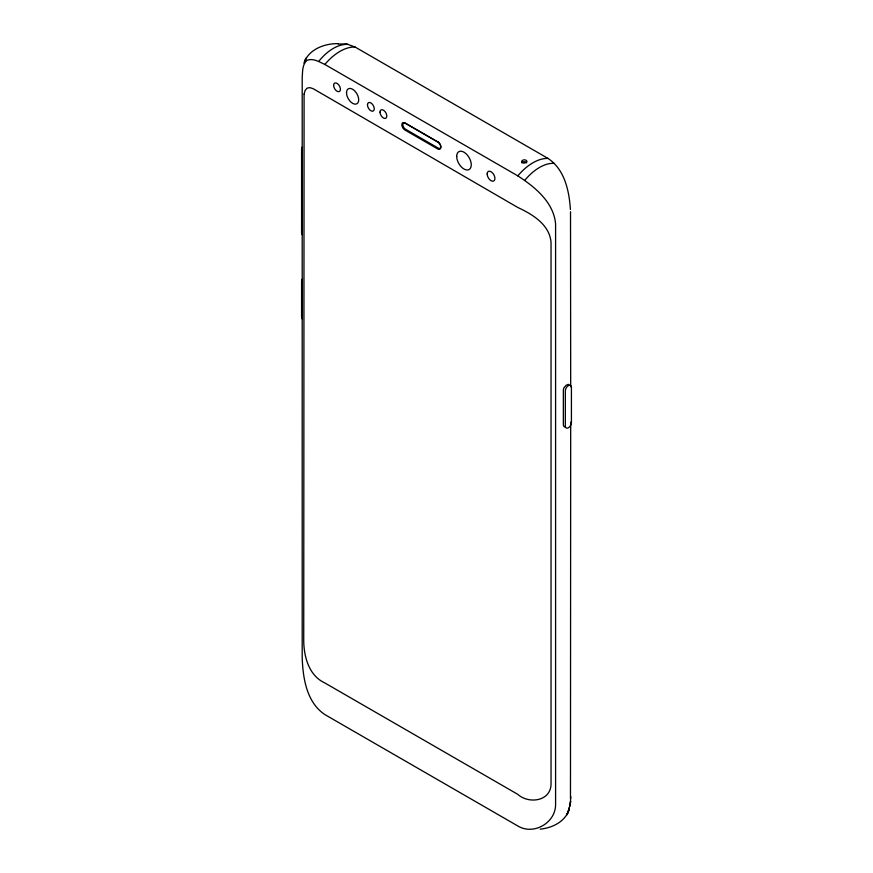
<?xml version="1.0" encoding="UTF-8"?>
<svg xmlns="http://www.w3.org/2000/svg" width="873" height="873" viewBox="0 0 873 873"><rect width="100%" height="100%" fill="white"/><g stroke="black" fill="none" stroke-linecap="round" stroke-linejoin="round"><path stroke-width="1.31" d="M570.822 796.645L570.178 805.146M570.473 798.915L570.691 422.183M570.451 802.56L570.604 801.316L569.873 806.652M569.534 806.095L570.178 803.586M568.607 809.424L569.229 807.209M568.967 809.882L566.632 814.978L568.967 809.882C565.017 821.919 552.009 827.953 540.201 829.154M303.913 63.118C308.682 49.27 324.527 43.41 338.091 43.65M304.666 61.416L306.248 58.022L305.321 59.735M338.157 44.021L346.756 43.966L355.071 47.022L548.026 158.428C564.689 169.427 569.174 190.881 570.407 209.487M565.311 427.268L563.893 426.482L563.358 424.889L563.358 389.762L563.893 387.841L566.064 385.32L568.29 384.327L569.371 385.451M324.854 64.46C319.387 61.972 313.374 57.989 307.165 60.226C302.102 64.395 302.68 71.673 302.2 77.544L302.2 657.882C302.953 678.179 306.576 702.339 324.854 714.572L517.82 825.978C533.643 835.647 555.948 822.704 555.588 804.175L555.588 223.837C553.569 202.012 534.92 187.029 517.82 175.866L324.854 64.46A45.396 26.212 -60 0 1 355.071 47.022M570.516 211.735L570.691 386.761M524.706 180.427A42.133 23.811 -59 0 1 554.213 163.393M318.667 61.481A42.133 24.837 -61.1 0 1 348.185 44.436M521.792 162.836A2.532 1.462 0 0 1 524.247 161.756A2.532 1.462 0 0 1 526.692 162.836M517.82 175.866A45.396 26.212 -60 0 1 548.026 158.428M302.473 319.005A4.3 2.488 -60 0 1 301.578 317.041L301.578 281.903A4.3 2.488 -60 0 1 302.473 278.913M302.473 234.684A4.3 2.488 -60 0 1 301.578 232.72L301.578 149.807A4.3 2.488 -60 0 1 302.473 146.806M304.088 94.12L303.728 641.295C304.044 657.216 309.075 675.735 324.854 682.959L517.82 794.365C528.689 804.295 550.808 801.37 551.038 784.074L551.038 242.17C549.401 224.437 532.41 214.278 517.82 207.49L313.178 88.697L309.839 87.627L307.165 88.118L305.19 90.312L304.088 94.12M569.414 808.038L567.57 813.265L569.414 808.038M526.692 161.712L526.037 162.443A2.543 1.637 -6.4 0 1 522.447 162.705A2.543 1.637 -6.4 0 1 522.447 160.37L523.593 159.923A2.532 1.517 -2.1 0 1 526.037 160.25A2.532 1.517 -2.1 0 1 526.692 161.712M437.766 141.95L404.908 122.973A4.3 2.488 60 0 0 401.864 124.73A4.3 2.488 60 0 0 404.908 130.001L437.766 148.977A4.3 2.488 60 0 0 440.81 147.221A4.3 2.488 60 0 0 437.766 141.95M438.257 142.223L405.41 123.246A3.612 2.084 60 0 0 402.857 124.719A3.612 2.084 60 0 0 405.41 129.149L438.257 148.126A3.612 2.084 60 0 0 440.81 146.653A3.612 2.084 60 0 0 438.257 142.223M571.422 422.521L571.422 387.383A4.3 2.488 -60 0 0 568.378 385.626A4.3 2.488 -60 0 0 565.333 390.897L565.333 426.024A4.3 2.488 -60 0 0 568.378 427.781A4.3 2.488 -60 0 0 571.422 422.521M333.617 85.336A4.823 2.783 60 0 0 338.735 91.687A4.823 2.783 60 0 0 338.735 84.877A4.823 2.783 60 0 0 333.617 85.336M346.516 92.778A8.61 4.965 60 0 0 355.649 104.138A8.61 4.965 60 0 0 355.649 91.96A8.61 4.965 60 0 0 346.516 92.778M367.457 104.869A4.823 2.783 60 0 0 372.564 111.22A4.823 2.783 60 0 0 372.564 104.411A4.823 2.783 60 0 0 367.457 104.869M487.145 173.967A5.511 3.176 60 0 0 492.994 181.235A5.511 3.176 60 0 0 492.994 173.443A5.511 3.176 60 0 0 487.145 173.967M379.995 112.104A4.823 2.783 60 0 0 385.102 118.466A4.823 2.783 60 0 0 385.102 111.646A4.823 2.783 60 0 0 379.995 112.104M456.688 156.387A10.312 5.958 60 0 0 467.622 169.995A10.312 5.958 60 0 0 467.622 155.405A10.312 5.958 60 0 0 456.688 156.387"/></g></svg>
